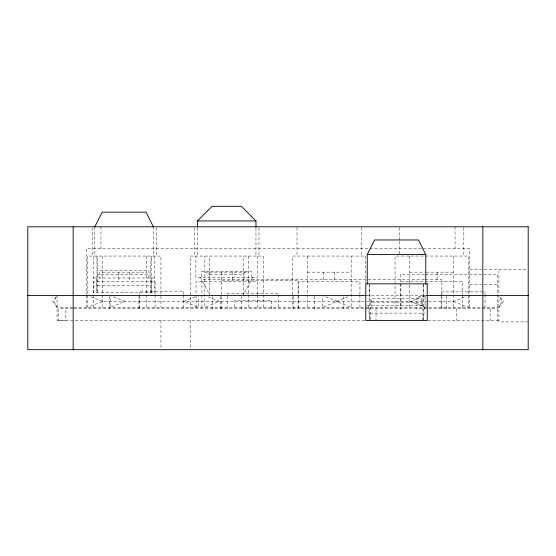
<?xml version="1.0" encoding="UTF-8"?>
<svg xmlns="http://www.w3.org/2000/svg" width="556" height="556" viewBox="0 0 556 556"><rect width="100%" height="100%" fill="white"/><g stroke="black" fill="none" stroke-linecap="round" stroke-linejoin="round"><path stroke-width="0.42" stroke-dasharray="2.78 2.08" d="M150.419 292.63L150.419 274.344L151.176 256.052L151.176 292.63L151.934 278M422.852 320.43L422.852 302.144L423.609 283.852M423.651 319.568L424.367 305.8M56.33 297.022L54.134 301.408L57.066 307.266L73.156 307.266M74.024 307.266L498.934 307.266L501.866 301.408L499.67 297.022M252.709 277.27L243.472 294.826L243.472 256.052M56.087 296.855L52.674 301.408L57.066 307.266M498.934 307.266L503.326 301.408L499.913 296.855M427.564 301.408L102.422 301.408L87.792 307.266L87.792 256.052L160.948 256.052L160.948 307.266M195.177 296.793L183.626 301.408L198.256 307.266L198.256 296.397M348.077 296.793L336.526 301.408L351.156 307.266L351.156 256.052M428.433 301.408L453.578 301.408L465.129 296.793M469.674 269.222L526.476 269.222M102.422 272.148L146.318 272.148M204.844 272.148L248.734 272.148M307.266 272.148L351.156 272.148M409.682 272.148L424.443 272.148M426.146 272.148L453.578 272.148M424.499 274.198L400.174 274.198L400.174 308.726M425.368 274.198L497.474 274.198L497.474 320.43M96.23 278L96.987 292.63L96.987 256.052L97.745 274.344L150.419 274.344M209.723 274.344L243.472 274.344M93.352 278L154.811 278M424.548 279.466L201.918 279.466L201.918 308.726M425.416 279.466L441.874 279.466L441.874 308.726M400.904 281.656L424.443 281.656M425.138 281.656L462.356 281.656L462.356 294.346M469.674 284.582L498.934 284.582M97.745 285.318L150.419 285.318M366.536 295.556L426.424 295.556M425.604 296.438L417 296.438L417 308.726M369.455 284.686L370.178 302.144L422.852 302.144M366.654 305.8L426.376 305.8M73.156 308.726L58.526 308.726L58.526 320.43M74.024 308.726L497.474 308.726M370.178 313.118L422.852 313.118M58.526 320.284L65.844 320.284L65.844 308.726M364.799 320.43L57.066 320.43L57.066 295.556M427.953 320.43L498.934 320.43M528.2 321.896L498.934 321.896L498.934 269.222M453.578 301.408L468.208 307.266L468.208 256.052L395.052 256.052L395.052 307.266M325.705 296.793L337.256 301.408L322.626 307.266L322.626 296.397M207.923 296.793L219.474 301.408L204.844 307.266L204.844 256.052M113.549 296.793L125.1 301.408L110.47 307.266L110.47 295.556M90.871 296.793L102.422 301.408M200.48 277.27L209.723 294.826L209.723 256.052M368.663 305.8L369.42 320.43L369.42 284.707M490.156 308.726L490.156 320.43M485.034 294.423L485.034 291.9L441.144 291.9L441.144 294.423M485.034 295.264L485.034 308.726M469.674 307.266L469.674 248.734L86.326 248.734L86.326 294.353M463.822 227.647L463.822 256.052M462.356 295.194L462.356 308.726M456.504 308.726L456.504 320.43M455.044 226.792L455.044 248.734M453.578 256.052L453.578 307.266M446.266 296.438L446.266 308.726M441.144 295.264L441.144 308.726M437.12 272.148L437.12 281.656M423.609 284.707L423.609 319.582M421.385 305.8L421.385 298.482L371.644 298.482L371.644 305.8M409.682 256.052L409.682 307.266M400.904 283.351L400.904 308.726M399.444 227.647L399.444 240.56M399.444 241.422L399.444 255.19M376.03 308.726L376.03 320.43M370.178 302.144L370.178 320.43M365.792 282.962L365.792 256.052L292.63 256.052L292.63 307.266M361.4 227.647L361.4 256.052M359.934 294.346L359.934 281.656L298.482 281.656L298.482 294.346M359.934 295.194L359.934 308.726M343.844 296.438L343.844 308.726M334.698 272.148L334.698 281.656M323.724 272.148L323.724 281.656M314.578 296.438L314.578 308.726M307.266 256.052L307.266 307.266M298.482 295.194L298.482 308.726M298.044 308.726L298.044 280.196L221.378 280.196L221.378 308.726M297.022 227.647L297.022 256.052M293.366 296.292L293.366 308.726M278.73 307.266L278.73 293.366L227.522 293.366L227.522 307.266M271.418 308.726L271.418 300.678L234.834 300.678L234.834 308.726M263.37 307.266L263.37 256.052L190.208 256.052L190.208 307.266M258.978 227.647L258.978 256.052M257.518 294.346L257.518 281.656L196.066 281.656L196.066 294.346M257.518 295.194L257.518 308.726M257.324 256.052L257.324 277.27L195.872 277.27L195.872 256.052M255.968 227.786L255.968 256.052M251.472 277.27L251.472 271.418L201.724 271.418L201.724 277.27M248.734 256.052L248.734 307.266M244.153 271.418L244.153 277.27M241.422 296.438L241.422 308.726M232.276 272.148L232.276 281.656M221.302 272.148L221.302 281.656M220.204 296.292L220.204 308.726M212.156 296.438L212.156 308.726M209.035 271.418L209.035 277.27M197.443 227.786L197.443 256.052M196.066 295.194L196.066 308.726M194.6 227.647L194.6 256.052M190.208 320.43L190.208 349.696M183.626 294.513L183.626 291.17L139.73 291.17L139.73 294.513M183.626 295.347L183.626 308.726M160.948 320.43L160.948 348.834M156.556 227.647L156.556 256.052M155.096 294.346L155.096 281.656L93.644 281.656L93.644 294.346M155.096 295.194L155.096 308.726M154.811 256.052L154.811 292.63L93.352 292.63L93.352 256.052M153.345 226.792L153.345 256.052M148.952 278L148.952 270.682L99.211 270.682L99.211 278M146.318 256.052L146.318 307.266M139.73 295.347L139.73 308.726M139 296.438L139 308.726M129.854 272.148L129.854 281.656M118.88 272.148L118.88 281.656M109.734 296.438L109.734 308.726M102.422 256.052L102.422 307.266M100.956 226.792L100.956 248.734M97.745 274.344L97.745 292.63M94.819 226.792L94.819 256.052M93.644 295.194L93.644 308.726M92.178 227.647L92.178 256.052M86.326 295.215L86.326 307.266M425.048 295.556L410.418 301.408L425.048 307.266L425.048 295.556"/><path stroke-width="0.83" d="M94.819 226.792L102.137 212.156L146.026 212.156L153.345 226.792M367.252 283.852L367.252 254.592L374.57 239.956L418.459 239.956L425.778 254.592L425.778 283.852M197.443 226.931L197.443 220.934L212.072 206.304L241.339 206.304L255.968 220.934L255.968 226.931M197.443 220.934L255.968 220.934M367.252 254.592L425.778 254.592M27.8 295.556L366.536 295.556M426.424 295.556L528.2 295.556M482.844 226.792L482.844 349.696M73.156 226.792L73.156 349.696M528.2 226.792L27.8 226.792L27.8 349.696L528.2 349.696L528.2 226.792M427.244 283.852L365.785 283.852L365.785 320.43L427.244 320.43L427.244 283.852"/></g></svg>
